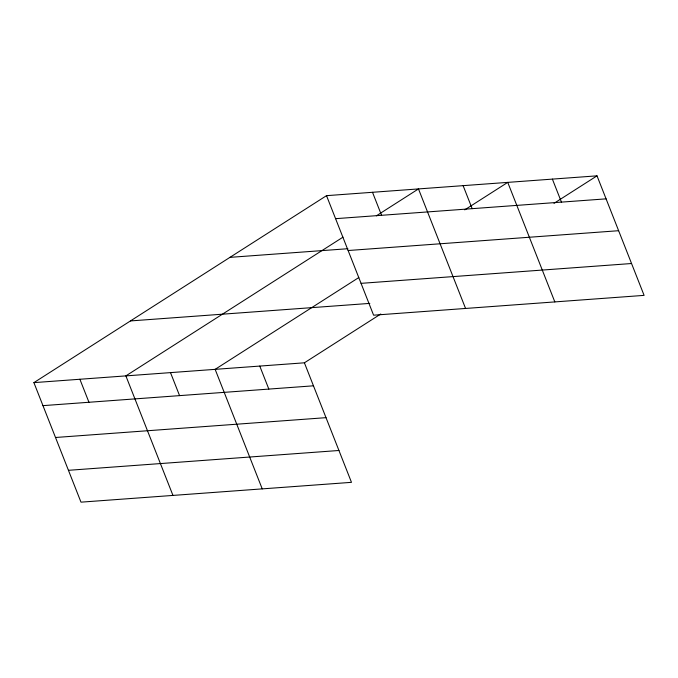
<?xml version="1.0" encoding="UTF-8"?>
<svg xmlns="http://www.w3.org/2000/svg" width="678" height="678" viewBox="0 0 678 678"><rect width="100%" height="100%" fill="white"/><g stroke="black" fill="none" stroke-linecap="round" stroke-linejoin="round"><path stroke-width="1.02" d="M33.9 382.629L304.405 362.806L351.484 482.338L80.987 502.161L33.9 382.629L326.516 195.662L597.013 175.839L644.1 295.371L373.595 315.194L326.516 195.662M342.992 237.156L125.871 375.883L172.958 495.423M376.349 215.841L418.479 188.925L465.566 308.456M358.781 277.565L215.138 369.349L262.225 488.88M464.735 209.866L507.746 182.382L554.833 301.913M304.405 362.806L380.773 314.007M554.002 203.324L597.013 175.839M335.576 218.672L606.081 198.849M229.952 257.36L347.873 248.716M348.128 250.521L618.624 230.706M361.052 283.345L631.549 263.522M130.464 320.931L369.824 303.388M42.968 405.639L313.465 385.816M55.511 437.488L326.016 417.665M68.436 470.312L338.941 450.489M552.384 179.111L561.443 202.12M463.116 185.653L472.176 208.663M372.502 192.289L381.561 215.299M259.767 366.078L268.835 389.087M170.5 372.612L179.568 395.63M79.885 379.256L88.954 402.266"/></g></svg>
